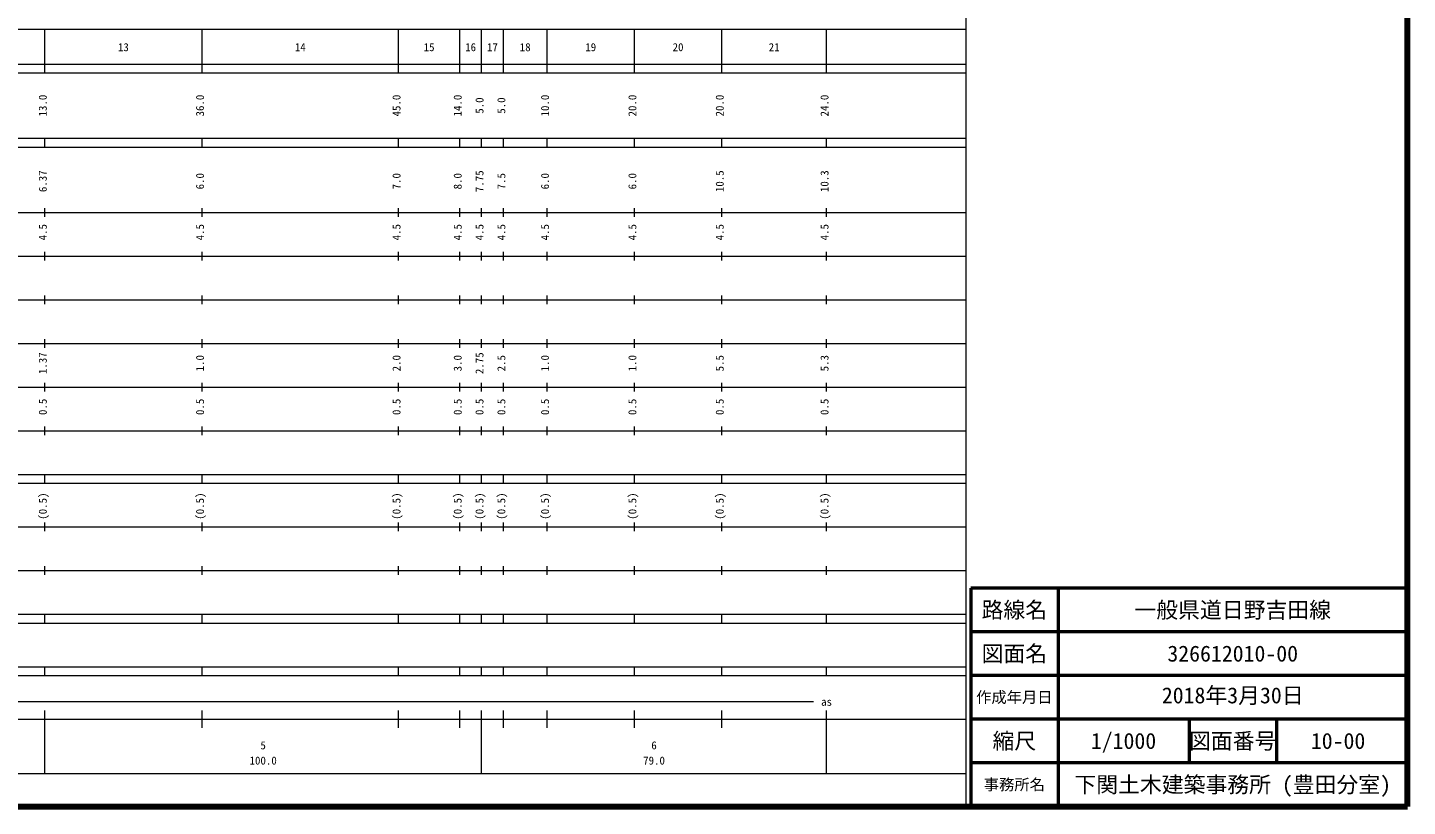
# Model space of a CAD drawing. Units: millimetres, scale not verified. Extents: x 40000 to 680011, y 20000 to 380000.
# Drawn here: x 364062 to 680000, y 20000 to 198357 of the extents above; entities that cross this region are included whole.
import ezdxf
from ezdxf.enums import TextEntityAlignment as Align

# ---------------------------------------------------------------- set-up
doc = ezdxf.new("R2010")
doc.units = ezdxf.units.MM
doc.header["$LTSCALE"] = 1000
for name, color, linetype, lineweight in [('M-TTL', 2, 'Continuous', 140), ('M-TTL-BAND', 7, 'Continuous', 13), ('M-TTL-FRAM', 2, 'Continuous', 50), ('M-TTL-LINE', 7, 'Continuous', 50)]:
    doc.layers.add(name, color=color, linetype=linetype, lineweight=lineweight)
doc.layers.add('M-TTL-TXT', color=7, linetype='Continuous')
doc.styles.add('ＭＳ ゴシック', font='')
doc.styles.get('ＭＳ ゴシック').set_extended_font_data('MS Gothic')

msp = doc.modelspace()

# ---------------------------------------------------------------- linework, layer by layer
at = {"layer": 'M-TTL'}
for p, q in [((680000, 20000), (680000, 380000)), ((40000, 20000), (680000, 20000))]:
    msp.add_line(p, q, dxfattribs=at)
at = {"layer": 'M-TTL-BAND'}
for p, q in [((579000, 20000), (579000, 370000)), ((68000, 198000), (579000, 198000)), ((368000, 188000), (368000, 198000)), ((404000, 188000), (404000, 198000)), ((449000, 188000), (449000, 198000)), ((463000, 188000), (463000, 198000)), ((468000, 188000), (468000, 198000)), ((473000, 188000), (473000, 198000)), ((483000, 188000), (483000, 198000)), ((503000, 188000), (503000, 198000)), ((523000, 188000), (523000, 198000)), ((547000, 188000), (547000, 198000)), ((40000, 190000), (579000, 190000)), ((40000, 188000), (579000, 188000)), ((40000, 173000), (579000, 173000)), ((40000, 171000), (579000, 171000)), ((368000, 171000), (368000, 173000)), ((404000, 171000), (404000, 173000)), ((449000, 171000), (449000, 173000)), ((463000, 171000), (463000, 173000)), ((468000, 171000), (468000, 173000)), ((473000, 171000), (473000, 173000)), ((483000, 171000), (483000, 173000)), ((503000, 171000), (503000, 173000)), ((523000, 171000), (523000, 173000)), ((547000, 171000), (547000, 173000)), ((40000, 156000), (579000, 156000)), ((368000, 155000), (368000, 157000)), ((404000, 155000), (404000, 157000)), ((449000, 155000), (449000, 157000)), ((463000, 155000), (463000, 157000)), ((468000, 155000), (468000, 157000)), ((473000, 155000), (473000, 157000)), ((483000, 155000), (483000, 157000)), ((503000, 155000), (503000, 157000)), ((523000, 155000), (523000, 157000)), ((547000, 155000), (547000, 157000)), ((46000, 146000), (579000, 146000)), ((368000, 145000), (368000, 147000)), ((404000, 145000), (404000, 147000)), ((449000, 145000), (449000, 147000)), ((463000, 145000), (463000, 147000)), ((468000, 145000), (468000, 147000)), ((473000, 145000), (473000, 147000)), ((483000, 145000), (483000, 147000)), ((503000, 145000), (503000, 147000)), ((523000, 145000), (523000, 147000)), ((547000, 145000), (547000, 147000)), ((52000, 136000), (579000, 136000)), ((368000, 135000), (368000, 137000)), ((404000, 135000), (404000, 137000)), ((449000, 135000), (449000, 137000)), ((463000, 135000), (463000, 137000)), ((468000, 135000), (468000, 137000)), ((473000, 135000), (473000, 137000)), ((483000, 135000), (483000, 137000)), ((503000, 135000), (503000, 137000)), ((523000, 135000), (523000, 137000)), ((547000, 135000), (547000, 137000)), ((368000, 125000), (368000, 127000)), ((404000, 125000), (404000, 127000)), ((449000, 125000), (449000, 127000)), ((463000, 125000), (463000, 127000)), ((468000, 125000), (468000, 127000)), ((473000, 125000), (473000, 127000)), ((483000, 125000), (483000, 127000)), ((503000, 125000), (503000, 127000)), ((523000, 125000), (523000, 127000)), ((547000, 125000), (547000, 127000)), ((46000, 126000), (579000, 126000)), ((368000, 115000), (368000, 117000)), ((404000, 115000), (404000, 117000)), ((449000, 115000), (449000, 117000)), ((463000, 115000), (463000, 117000)), ((468000, 115000), (468000, 117000)), ((473000, 115000), (473000, 117000)), ((483000, 115000), (483000, 117000)), ((503000, 115000), (503000, 117000)), ((523000, 115000), (523000, 117000)), ((547000, 115000), (547000, 117000)), ((52000, 116000), (579000, 116000)), ((46000, 106000), (579000, 106000)), ((368000, 105000), (368000, 107000)), ((404000, 105000), (404000, 107000)), ((449000, 105000), (449000, 107000)), ((463000, 105000), (463000, 107000)), ((468000, 105000), (468000, 107000)), ((473000, 105000), (473000, 107000)), ((483000, 105000), (483000, 107000)), ((503000, 105000), (503000, 107000)), ((523000, 105000), (523000, 107000)), ((547000, 105000), (547000, 107000)), ((40000, 96000), (579000, 96000)), ((368000, 94000), (368000, 96000)), ((404000, 94000), (404000, 96000)), ((449000, 94000), (449000, 96000)), ((463000, 94000), (463000, 96000)), ((468000, 94000), (468000, 96000)), ((473000, 94000), (473000, 96000)), ((483000, 94000), (483000, 96000)), ((503000, 94000), (503000, 96000)), ((523000, 94000), (523000, 96000)), ((547000, 94000), (547000, 96000)), ((40000, 94000), (579000, 94000)), ((49000, 84000), (579000, 84000)), ((368000, 83000), (368000, 85000)), ((404000, 83000), (404000, 85000)), ((449000, 83000), (449000, 85000)), ((463000, 83000), (463000, 85000)), ((468000, 83000), (468000, 85000)), ((473000, 83000), (473000, 85000)), ((483000, 83000), (483000, 85000)), ((503000, 83000), (503000, 85000)), ((523000, 83000), (523000, 85000)), ((547000, 83000), (547000, 85000)), ((40000, 74000), (579000, 74000)), ((368000, 73000), (368000, 75000)), ((404000, 73000), (404000, 75000)), ((449000, 73000), (449000, 75000)), ((463000, 73000), (463000, 75000)), ((468000, 73000), (468000, 75000)), ((473000, 73000), (473000, 75000)), ((483000, 73000), (483000, 75000)), ((503000, 73000), (503000, 75000)), ((523000, 73000), (523000, 75000)), ((547000, 73000), (547000, 75000)), ((40000, 64000), (579000, 64000)), ((368000, 62000), (368000, 64000)), ((404000, 62000), (404000, 64000)), ((449000, 62000), (449000, 64000)), ((463000, 62000), (463000, 64000)), ((468000, 62000), (468000, 64000)), ((473000, 62000), (473000, 64000)), ((483000, 62000), (483000, 64000)), ((503000, 62000), (503000, 64000)), ((523000, 62000), (523000, 64000)), ((547000, 62000), (547000, 64000)), ((40000, 62000), (579000, 62000)), ((40000, 52000), (579000, 52000)), ((368000, 50000), (368000, 52000)), ((404000, 50000), (404000, 52000)), ((449000, 50000), (449000, 52000)), ((463000, 50000), (463000, 52000)), ((468000, 50000), (468000, 52000)), ((473000, 50000), (473000, 52000)), ((483000, 50000), (483000, 52000)), ((503000, 50000), (503000, 52000)), ((523000, 50000), (523000, 52000)), ((547000, 50000), (547000, 52000)), ((40000, 50000), (579000, 50000)), ((71000, 44000), (544000, 44000)), ((368000, 27500), (368000, 42000)), ((404000, 38000), (404000, 42000)), ((449000, 38000), (449000, 42000)), ((463000, 38000), (463000, 42000)), ((468000, 27500), (468000, 42000)), ((473000, 38000), (473000, 42000)), ((483000, 38000), (483000, 42000)), ((503000, 38000), (503000, 42000)), ((523000, 38000), (523000, 42000)), ((547000, 27500), (547000, 42000)), ((40000, 40000), (579000, 40000)), ((68000, 27500), (579000, 27500))]:
    msp.add_line(p, q, dxfattribs=at)
at = {"layer": 'M-TTL-FRAM'}
for p, q in [((680000, 70000), (580000, 70000)), ((580000, 70000), (580000, 20000))]:
    msp.add_line(p, q, dxfattribs=at)
at = {"layer": 'M-TTL-LINE'}
for p, q in [((600000, 70000), (600000, 20000)), ((680000, 60000), (580000, 60000)), ((680000, 50000), (580000, 50000)), ((680000, 40000), (580000, 40000)), ((630000, 40000), (630000, 30000)), ((650000, 40000), (650000, 30000)), ((680000, 30000), (580000, 30000))]:
    msp.add_line(p, q, dxfattribs=at)

# ---------------------------------------------------------------- texts
at = {"layer": 'M-TTL-BAND', "style": 'ＭＳ ゴシック'}
for s, p in [('13', (386000, 192405)), ('14', (426500, 192405)), ('15', (456000, 192405)), ('16', (465500, 192405)), ('17', (470500, 192405)), ('18', (478000, 192405)), ('19', (493000, 192405)), ('20', (513000, 192405)), ('21', (535000, 192405)), ('as', (547000, 42500)), ('5', (418000, 32523)), ('6', (507500, 32523)), ('100.0', (418000, 29033)), ('79.0', (507500, 29033))]:
    msp.add_text(s, height=1833, dxfattribs=at).set_placement(p, align=Align.BOTTOM_CENTER)
for s, p in [('13.0', (369000, 180500)), ('36.0', (405000, 180500)), ('45.0', (450000, 180500)), ('14.0', (464000, 180500)), ('5.0', (469000, 180500)), ('5.0', (474000, 180500)), ('10.0', (484000, 180500)), ('20.0', (504000, 180500)), ('20.0', (524000, 180500)), ('24.0', (548000, 180500)), ('6.37', (369000, 163174)), ('6.0', (405000, 163174)), ('7.0', (450000, 163174)), ('8.0', (464000, 163174)), ('7.75', (469000, 163174)), ('7.5', (474000, 163174)), ('6.0', (484000, 163174)), ('6.0', (504000, 163174)), ('10.5', (524000, 163174)), ('10.3', (548000, 163174)), ('4.5', (369000, 151500)), ('4.5', (405000, 151500)), ('4.5', (450000, 151500)), ('4.5', (464000, 151500)), ('4.5', (469000, 151500)), ('4.5', (474000, 151500)), ('4.5', (484000, 151500)), ('4.5', (504000, 151500)), ('4.5', (524000, 151500)), ('4.5', (548000, 151500)), ('1.37', (369000, 121500)), ('1.0', (405000, 121500)), ('2.0', (450000, 121500)), ('3.0', (464000, 121500)), ('2.75', (469000, 121500)), ('2.5', (474000, 121500)), ('1.0', (484000, 121500)), ('1.0', (504000, 121500)), ('5.5', (524000, 121500)), ('5.3', (548000, 121500)), ('0.5', (369000, 111500)), ('0.5', (405000, 111500)), ('0.5', (450000, 111500)), ('0.5', (464000, 111500)), ('0.5', (469000, 111500)), ('0.5', (474000, 111500)), ('0.5', (484000, 111500)), ('0.5', (504000, 111500)), ('0.5', (524000, 111500)), ('0.5', (548000, 111500)), ('(0.5)', (369000, 88764)), ('(0.5)', (405000, 88764)), ('(0.5)', (450000, 88764)), ('(0.5)', (464000, 88764)), ('(0.5)', (469000, 88764)), ('(0.5)', (474000, 88764)), ('(0.5)', (484000, 88764)), ('(0.5)', (504000, 88764)), ('(0.5)', (524000, 88764)), ('(0.5)', (548000, 88764))]:
    msp.add_text(s, height=1833, rotation=90, dxfattribs=at).set_placement(p, align=Align.BOTTOM_CENTER)
at = {"layer": 'M-TTL-TXT', "style": 'ＭＳ ゴシック'}
for s, height, p in [('路線名', 3666, (590000, 65000)), ('路線名', 3666, (590000, 65000)), ('一般県道日野吉田線', 3666, (640000, 65000)), ('図面名', 3666, (590000, 55000)), ('図面名', 3666, (590000, 55000)), ('326612010-00', 3666, (640000, 55000)), ('作成年月日', 2566, (590000, 45000)), ('作成年月日', 2566, (590000, 45000)), ('縮尺', 3666, (590000, 35000)), ('縮尺', 3666, (590000, 35000)), ('1/1000', 3666, (615000, 35000)), ('図面番号', 3666, (640000, 35000)), ('図面番号', 3666, (640000, 35000)), ('10-00', 3666, (664125, 35000)), ('事務所名', 2566, (590000, 25000)), ('事務所名', 2566, (590000, 25000)), ('下関土木建築事務所 (豊田分室)', 3666, (640000, 25000))]:
    msp.add_text(s, height=height, dxfattribs=at).set_placement(p, align=Align.MIDDLE_CENTER)
msp.add_text('2018年3月30日', height=3666, dxfattribs=at).set_placement((640000, 42500), align=Align.BOTTOM_CENTER)

doc.saveas('drawing.dxf')
